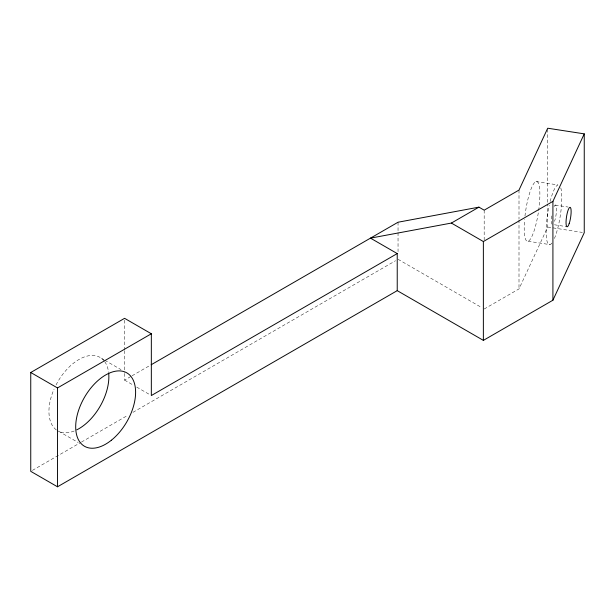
<?xml version="1.0" encoding="UTF-8"?>
<svg xmlns="http://www.w3.org/2000/svg" width="615" height="615" viewBox="0 0 615 615"><rect width="100%" height="100%" fill="white"/><g stroke="black" fill="none" stroke-linecap="round" stroke-linejoin="round"><path stroke-width="0.46" stroke-dasharray="3.08 2.31" d="M484.182 309.014L518.999 288.912L547.711 227.058L547.711 204.026M124.584 373.451L124.584 380.101L131.233 376.265M132.064 375.78L149.506 365.71M32.41 470.383L80.611 442.554M81.441 442.077L127.974 415.21M132.963 412.334L395.553 260.729M535.996 181.54L557.92 184.931A30.266 6.396 -81.2 0 0 550.087 201.674M555.307 205.064L568.099 207.047M554.453 224.782L567.245 226.758M547.711 227.058L582.374 232.424M528.093 241.241L550.018 244.632M398.043 259.284L481.699 307.585M101.537 358.384L103.966 359.79M104.773 360.259L120.986 369.615M124.584 380.101L133.501 385.251M136.745 387.119L149.714 394.607M58.702 431.261L78.151 442.493M547.711 129.173L547.711 203.065M518.999 190.073L518.999 218.863M518.999 219.816L518.999 288.912M484.182 210.176L484.182 239.919M398.043 222.223L398.043 231.724M398.043 232.678L398.043 251.681M124.584 320.223L124.584 349.689M124.584 350.635L124.584 372.498M56.05 384.936A42.373 24.462 -60 0 1 104.212 360.99M104.796 361.766A42.373 24.462 -60 0 1 108.571 372.206M74.184 431.007A42.373 24.462 -60 0 1 57.011 430.385M56.265 429.854A42.373 24.462 -60 0 1 54.082 389.072M554.046 206.586A9.832 2.076 -81.2 0 1 556.498 208.523A9.832 2.076 -81.2 0 1 554.546 221.346M552.109 224.283A9.832 2.076 -81.2 0 1 551.801 215.212M524.964 216.08A30.266 6.396 -81.2 0 1 538.302 183.055A30.266 6.396 -81.2 0 1 533.29 233.108A30.266 6.396 -81.2 0 1 524.618 219.494M560.772 187.883A30.266 6.396 -81.2 0 1 554.261 238.835M551.901 243.071A30.266 6.396 -81.2 0 1 546.274 236.045A30.266 6.396 -81.2 0 1 549.233 205.302"/><path stroke-width="0.92" d="M397.229 290.649L397.229 253.58L151.336 395.545L151.336 333.768L124.584 318.324L30.75 372.498L30.75 471.344L57.502 486.788L397.229 290.649L483.367 340.379L552.916 300.22L552.916 201.374L584.25 133.862L547.711 128.212L518.999 190.073L484.182 210.176L478.939 207.147L398.043 222.223L151.167 364.757M552.916 300.22L584.25 232.708L584.25 133.862M30.75 372.498L57.502 387.942L151.336 333.768M397.229 253.58L370.484 238.136L451.379 223.061L478.939 207.147M451.379 223.061L483.367 241.534L552.916 201.374M483.367 241.534L483.367 340.379M57.502 387.942L57.502 486.788M108.671 373.044A42.373 24.462 -60 0 1 76.775 429.854M111.338 440.248A42.373 24.462 -60 0 0 128.281 373.828A42.373 24.462 -60 0 0 77.336 414.618A42.373 24.462 -60 0 0 111.338 440.248M569.167 223.606A9.832 2.076 -81.2 0 0 570.436 207.547A9.832 2.076 -81.2 0 0 566.146 219.978A9.832 2.076 -81.2 0 0 569.167 223.606"/></g></svg>
